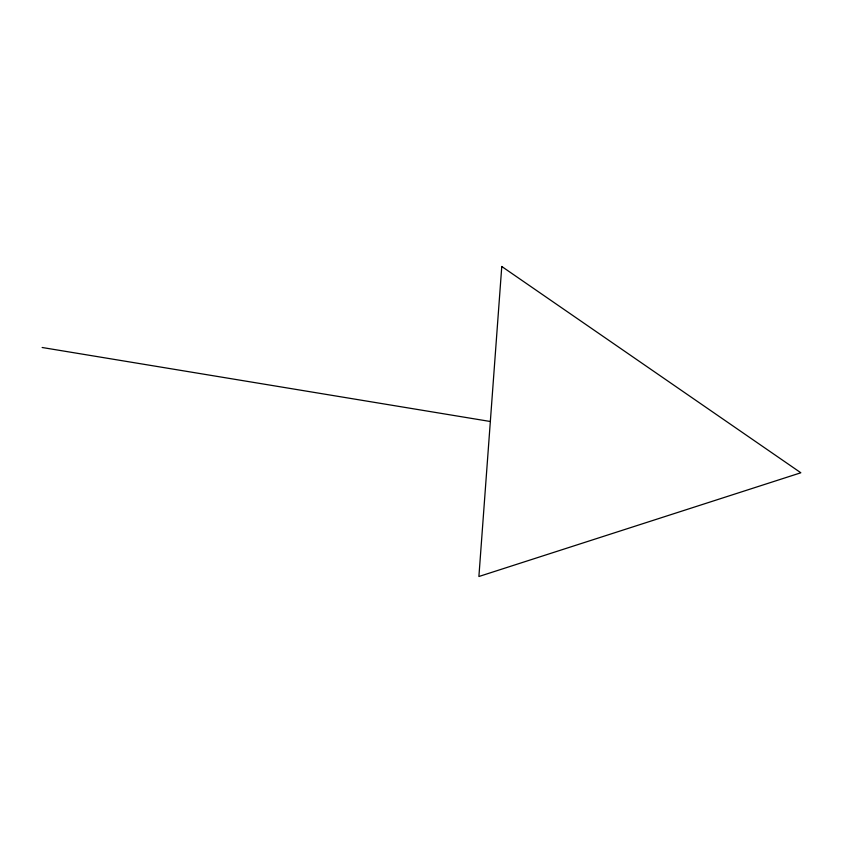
<?xml version="1.0" encoding="UTF-8"?>
<svg xmlns="http://www.w3.org/2000/svg" width="843" height="843" viewBox="0 0 843 843"><rect width="100%" height="100%" fill="white"/><g stroke="black" fill="none" stroke-linecap="round" stroke-linejoin="round"><path stroke-width="1.26" d="M42.15 347.495L490.341 421.5M501.775 266.493L478.898 576.507L800.85 472.775L501.775 266.493"/></g></svg>
